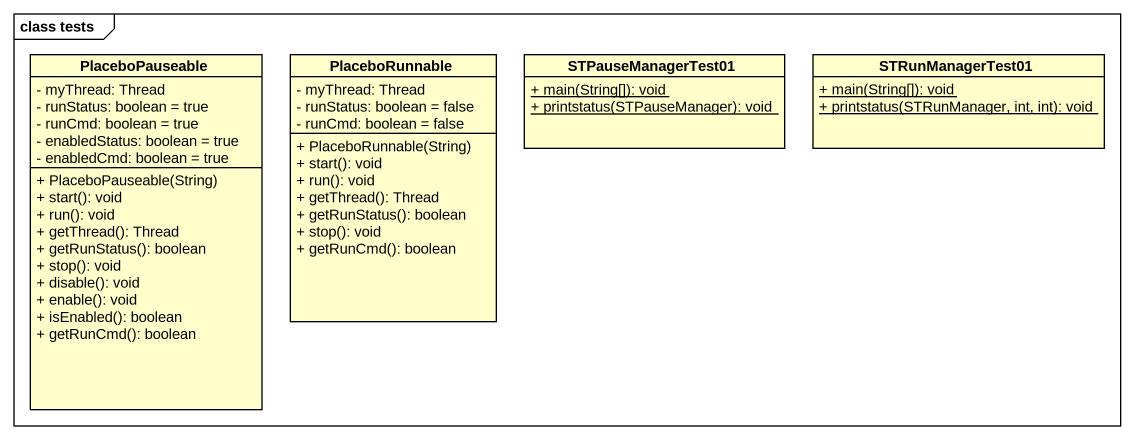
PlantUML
@startuml
mainframe class tests
hide circle
hide empty members
skinparam classAttributeIconSize 0
class PlaceboPauseable {
  - myThread: Thread
  - runStatus: boolean = true
  - runCmd: boolean = true
  - enabledStatus: boolean = true
  - enabledCmd: boolean = true
  + PlaceboPauseable(String)
  + start(): void
  + run(): void
  + getThread(): Thread
  + getRunStatus(): boolean
  + stop(): void
  + disable(): void
  + enable(): void
  + isEnabled(): boolean
  + getRunCmd(): boolean
}
class PlaceboRunnable {
  - myThread: Thread
  - runStatus: boolean = false
  - runCmd: boolean = false
  + PlaceboRunnable(String)
  + start(): void
  + run(): void
  + getThread(): Thread
  + getRunStatus(): boolean
  + stop(): void
  + getRunCmd(): boolean
}
class STPauseManagerTest01 {
  {static} + main(String[]): void
  {static} + printstatus(STPauseManager): void
}
class STRunManagerTest01 {
  {static} + main(String[]): void
  {static} + printstatus(STRunManager, int, int): void
}
@enduml
